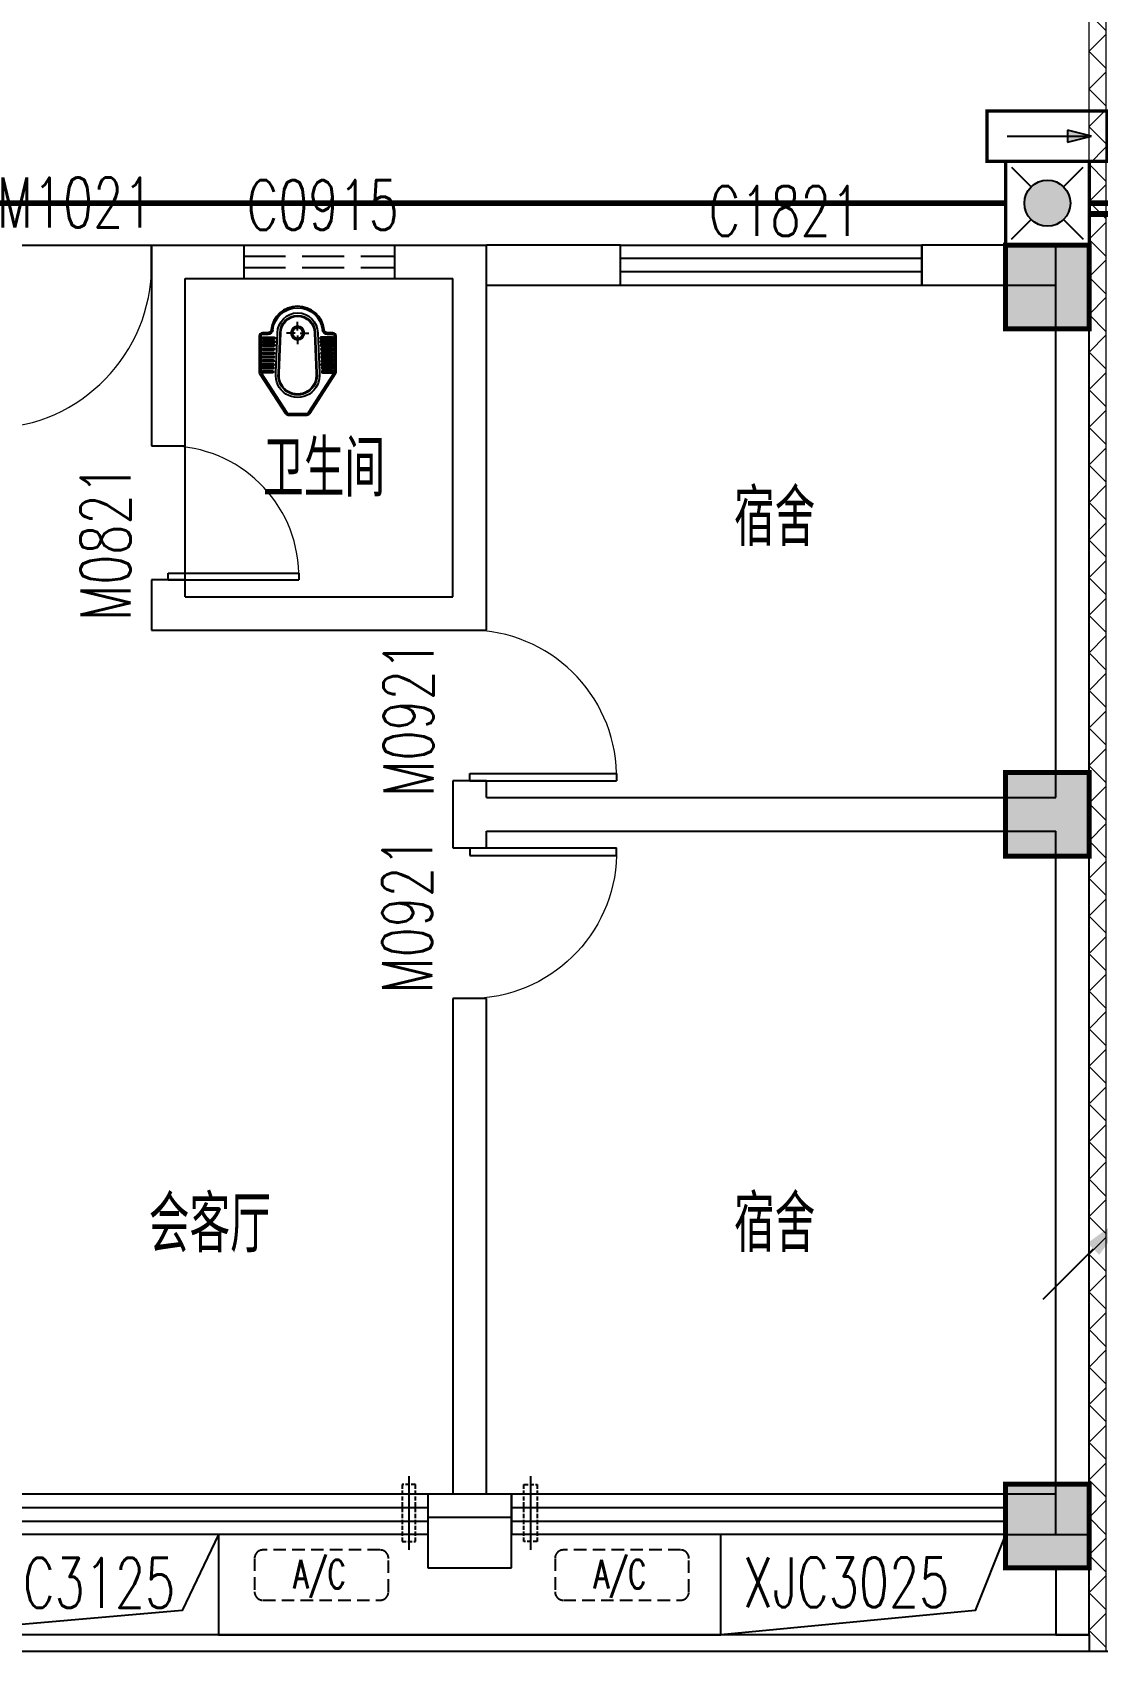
# Model space of a CAD drawing. Extents: x -9422388 to 15610651, y -1992469 to 953794.
# Drawn here: x -2565971 to -2559609, y -287720 to -278050 of the extents above; entities that cross this region are included whole.
import ezdxf
from ezdxf.enums import TextEntityAlignment as Align

# ---------------------------------------------------------------- set-up
doc = ezdxf.new("R2010")
doc.units = 0
doc.header["$LTSCALE"] = 1000
for name, pattern in [('( Hidden )', [0.375, 0.25, -0.125]), ('ACAD_ISO04W100', [30, 24, -3, 0, -3]), ('DASH', [0.35, 0.25, -0.1])]:
    doc.linetypes.add(name, pattern=pattern)
for name, color, linetype in [('A-ELEV-LIN-0.3', 30, 'Continuous'), ('A-ELEV-LIN-0.4', 40, 'Continuous'), ('A-FLOR-HVAC', 4, 'Continuous'), ('A-FLOR-OTHER2-ON', 83, 'Continuous'), ('A-SECT-DOOR', 141, 'Continuous'), ('C-KZ', 2, 'Continuous'), ('C-Z-HATCH', 253, 'Continuous'), ('COLUMN', 9, 'Continuous'), ('EQUIP-应急', 3, 'Continuous'), ('LWIRE', 4, 'Continuous'), ('PUB_TEXT', 7, 'Continuous'), ('WALL', 9, 'Continuous'), ('WINDOW', 4, 'Continuous'), ('WINDOW_TEXT', 7, 'Continuous'), ('WIRE-应急', 1, 'DASH'), ('洁具', 253, 'Continuous')]:
    doc.layers.add(name, color=color, linetype=linetype)
doc.layers.add('建筑底图', color=8, linetype='Continuous', lineweight=5)
doc.styles.add('_TCH_DIM', font='SIMPLEX', dxfattribs={"bigfont": 'GBCBIG'})
doc.styles.add('_TCH_WINDOW', font='SIMPLEX', dxfattribs={"height": 3.5, "bigfont": 'GBCBIG'})
doc.styles.add('_TEL_DIM', font='SIMPLEX', dxfattribs={"width": 0.8, "height": 3.5, "bigfont": 'HZTXT'})
doc.styles.get("Standard").update_dxf_attribs({"font": 'gbenor.shx', "bigfont": 'gbcbig.shx'})

# ---------------------------------------------------------------- blocks, each defined once
blk = doc.blocks.new('$plan$00002871')
at = {"layer": '洁具', "color": 0}
for p, q in [((0, -475.1), (0, -423.3)), ((-14.8, -489.9), (-66.6, -489.9)), ((0, -504.7), (0, -556.5)), ((14.8, -489.9), (66.6, -489.9))]:
    blk.add_line(p, q, dxfattribs=at)
for points in [[(158.9, -508.5, -0.88995), (-158.9, -508.5, 0.380538), (-178.8, -490.8), (-210, -490.8, -0.414214), (-230, -470.8), (-230, -258.2, -0.144595), (-226.8, -247.3), (-72.6, -9.1, -0.254383), (-55.8, 0), (55.8, 0, -0.254383), (72.6, -9.1), (226.8, -247.3, -0.144595), (230, -258.2), (230, -470.8, -0.414214), (210, -490.8), (178.8, -490.8, 0.380538)], [(120, -490.8), (129.8, -252.3, 1.134994), (-129.8, -252.3), (-120, -490.8, 0.992594)], [(105, -490.4), (114.8, -251, 1.141146), (-114.8, -251), (-105, -490.4, 0.994896)], [(100, -490.3), (109.8, -250.6, 1.143479), (-109.8, -250.6), (-100, -490.3, 0.995777)], [(-149.5, -263.6, 1), (-149.5, -251.9), (-207, -251.9, 1), (-207, -263.6)], [(-148.2, -287, 1), (-148.2, -275.4), (-207, -275.4, 1), (-207, -287)], [(-149.5, -262.6, 1), (-149.5, -252.9), (-207, -252.9, 1), (-207, -262.6)], [(-148.2, -286, 1), (-148.2, -276.4), (-207, -276.4, 1), (-207, -286)], [(148.2, -287, -1), (148.2, -275.4), (207, -275.4, -1), (207, -287)], [(148.2, -286, -1), (148.2, -276.4), (207, -276.4, -1), (207, -286)], [(149.5, -263.6, -1), (149.5, -251.9), (207, -251.9, -1), (207, -263.6)], [(149.5, -262.6, -1), (149.5, -252.9), (207, -252.9, -1), (207, -262.6)], [(-147.3, -306.7, 1), (-147.3, -295.1), (-207, -295.1, 1), (-207, -306.7)], [(-146.3, -330.1, 1), (-146.3, -318.5), (-207, -318.5, 1), (-207, -330.1)], [(-145.6, -352.3, 1), (-145.6, -340.7), (-207, -340.7, 1), (-207, -352.3)], [(-144.6, -375.7, 1), (-144.6, -364.1), (-207, -364.1, 1), (-207, -375.7)], [(-147.3, -305.7, 1), (-147.3, -296.1), (-207, -296.1, 1), (-207, -305.7)], [(-146.3, -329.1, 1), (-146.3, -319.5), (-207, -319.5, 1), (-207, -329.1)], [(-145.6, -351.3, 1), (-145.6, -341.7), (-207, -341.7, 1), (-207, -351.3)], [(-144.6, -374.7, 1), (-144.6, -365.1), (-207, -365.1, 1), (-207, -374.7)], [(144.6, -375.7, -1), (144.6, -364.1), (207, -364.1, -1), (207, -375.7)], [(145.6, -352.3, -1), (145.6, -340.7), (207, -340.7, -1), (207, -352.3)], [(144.6, -374.7, -1), (144.6, -365.1), (207, -365.1, -1), (207, -374.7)], [(146.3, -330.1, -1), (146.3, -318.5), (207, -318.5, -1), (207, -330.1)], [(145.6, -351.3, -1), (145.6, -341.7), (207, -341.7, -1), (207, -351.3)], [(147.3, -306.7, -1), (147.3, -295.1), (207, -295.1, -1), (207, -306.7)], [(146.3, -329.1, -1), (146.3, -319.5), (207, -319.5, -1), (207, -329.1)], [(147.3, -305.7, -1), (147.3, -296.1), (207, -296.1, -1), (207, -305.7)], [(-143.7, -399.2, 1), (-143.7, -387.5), (-207, -387.5, 1), (-207, -399.2)], [(-142.8, -422.6, 1), (-142.8, -411), (-207, -411, 1), (-207, -422.6)], [(-141.1, -443.5, 1), (-141.1, -431.9), (-207, -431.9, 1), (-207, -443.5)], [(-141.1, -464.5, 1), (-141.1, -452.9), (-207, -452.9, 1), (-207, -464.5)], [(-143.7, -398.2, 1), (-143.7, -388.5), (-207, -388.5, 1), (-207, -398.2)], [(-142.8, -421.6, 1), (-142.8, -412), (-207, -412, 1), (-207, -421.6)], [(-141.1, -442.5, 1), (-141.1, -432.9), (-207, -432.9, 1), (-207, -442.5)], [(-141.1, -463.5, 1), (-141.1, -453.9), (-207, -453.9, 1), (-207, -463.5)], [(141.1, -443.5, -1), (141.1, -431.9), (207, -431.9, -1), (207, -443.5)], [(141.1, -464.5, -1), (141.1, -452.9), (207, -452.9, -1), (207, -464.5)], [(141.1, -442.5, -1), (141.1, -432.9), (207, -432.9, -1), (207, -442.5)], [(141.1, -463.5, -1), (141.1, -453.9), (207, -453.9, -1), (207, -463.5)], [(142.8, -422.6, -1), (142.8, -411), (207, -411, -1), (207, -422.6)], [(143.7, -399.2, -1), (143.7, -387.5), (207, -387.5, -1), (207, -399.2)], [(142.8, -421.6, -1), (142.8, -412), (207, -412, -1), (207, -421.6)], [(143.7, -398.2, -1), (143.7, -388.5), (207, -388.5, -1), (207, -398.2)]]:
    blk.add_lwpolyline(points, format="xyb", close=True, dxfattribs=at)
blk.add_lwpolyline([(-149, -507.3, 0.380538), (-178.8, -480.8), (-210, -480.8, -0.414214), (-220, -470.8), (-220, -258.2, -0.144595), (-218.4, -252.8), (-64.2, -14.6, -0.254383), (-55.8, -10), (55.8, -10, -0.254383), (64.2, -14.6), (218.4, -252.8, -0.144595), (220, -258.2), (220, -470.8, -0.414214), (210, -480.8), (178.8, -480.8, 0.380538), (149, -507.3, 0.380538)], format="xyb", dxfattribs=at)
for radius in [40, 31.7]:
    blk.add_circle((0, -489.9), radius, dxfattribs=at)
blk.add_arc((0, -489.9), 150, 186.66502, 353.33498, dxfattribs=at)
blk = doc.blocks.new('KTWJ1')
at = {"layer": 'A-FLOR-HVAC', "color": 0, "linetype": '( Hidden )', "ltscale": 0.3}
blk.add_lwpolyline([(152982.4, -14209, 0.414214), (153032.4, -14259), (153732.4, -14259, 0.414214), (153782.4, -14209), (153782.4, -14009, 0.414214), (153732.4, -13959), (153032.4, -13959, 0.414214), (152982.4, -14009)], format="xyb", close=True, dxfattribs=at)
at = {"layer": 'A-FLOR-HVAC', "color": 0, "style": '_TCH_WINDOW', "width": 0.705882}
blk.add_text('A/C', height=170, dxfattribs=at).set_placement((153213.5, -14188.2))
blk = doc.blocks.new('KTB')
at = {"layer": 'A-SECT-DOOR', "color": 0}
blk.add_lwpolyline([(1040319.2, -403774.7), (1039069.2, -403774.7), (1039069.2, -404374.7), (1042069.2, -404374.7), (1042069.2, -403774.7), (1040819.2, -403774.7)], dxfattribs=at)
at = {"layer": 'A-FLOR-HVAC', "color": 8}
for p in [(886301.7, -389908.7), (888096.2, -389908.7)]:
    blk.add_blockref('KTWJ1', p, dxfattribs=at)
blk = doc.blocks.new('A$C0CF77FE4')
at = {"layer": 'A-FLOR-OTHER2-ON', "color": 0, "linetype": 'ACAD_ISO04W100', "ltscale": 5}
blk.add_line((40, 440), (40, 0), dxfattribs=at)
at = {"layer": 'A-FLOR-OTHER2-ON', "color": 0, "linetype": 'DASH', "ltscale": 0.1}
blk.add_lwpolyline([(0, 390), (80, 390), (80, 50), (0, 50)], close=True, dxfattribs=at)
blk = doc.blocks.new('$DorLib2D$00000001')
at = {"color": 0}
for p, q in [((0.45, 0.975), (0.5, 0.975)), ((0.45, 0), (0.45, 0.975)), ((0.5, 0), (0.5, 0.975)), ((0.5, 0), (0.45, 0))]:
    blk.add_line(p, q, dxfattribs=at)
at = {"color": 0, "lineweight": 13}
blk.add_arc((0.475, 0), 0.975, 91.46928, 180, dxfattribs=at)
blk = doc.blocks.new('$TCHSYS$WIN2D')
at = {"color": 0}
for p, q in [((-0.5, 0.5), (0.5, 0.5)), ((-0.5, 0.5), (-0.5, -0.5)), ((0.5, 0.5), (0.5, -0.5)), ((0.5, 0.1667), (-0.5, 0.1667)), ((0.5, -0.1667), (-0.5, -0.1667)), ((-0.5, -0.5), (0.5, -0.5))]:
    blk.add_line(p, q, dxfattribs=at)
blk = doc.blocks.new('5555')
h = blk.add_hatch()
h.set_pattern_fill('ANSI37', color=8, scale=100)
h.set_pattern_definition([(45, (1387836.5, 0), (-112.2532, 112.2532), []), (135, (1387836.5, 0), (-112.2532, -112.2532), [])])
h.paths.add_polyline_path([(2009330.2, -394074.7), (2009430.2, -394074.7), (2009430.2, -404474.7), (2009330.2, -404474.7)])
at = {"layer": 'C-Z-HATCH'}
h = blk.add_hatch(color=8, dxfattribs=at)
h.dxf.hatch_style = 1
h.paths.add_polyline_path([(2008830.2, -396074.7), (2009330.2, -396074.7), (2009330.2, -396574.7), (2008830.2, -396574.7)])
h = blk.add_hatch(color=8, dxfattribs=at)
h.dxf.hatch_style = 1
h.paths.add_polyline_path([(2008830.2, -399224.7), (2009330.2, -399224.7), (2009330.2, -399724.7), (2008830.2, -399724.7)])
h = blk.add_hatch(color=8, dxfattribs=at)
h.dxf.hatch_style = 1
h.paths.add_polyline_path([(2008830.2, -403474.7), (2009330.2, -403474.7), (2009330.2, -403974.7), (2008830.2, -403974.7)])
at = {"color": 8}
blk.add_lwpolyline([(2009330.2, -394074.7), (2009430.2, -394074.7), (2009430.2, -404474.7), (2009330.2, -404474.7)], close=True, dxfattribs=at)
at = {"layer": 'A-ELEV-LIN-0.3', "color": 8}
for points in [[(2015400.1, -378228), (2015400.1, -378228, -0.414214), (2015621.4, -377263.1), (2022569.5, -372908.3, -0.414214), (2024637.1, -373382.6), (2037907.3, -394555, -0.272815), (2037948.7, -396077.9), (2033730, -403701.1, -0.272815), (2032417.5, -404474.7), (1988430.2, -404474.7, -0.414213), (1986830.2, -402874.7), (1986830.2, -394774.7, -0.414214), (1987530.2, -394074.7), (1987530.2, -394074.7)], [(2009330.2, -404374.7), (1988430.2, -404374.7, -0.414213), (1986930.2, -402874.7), (1986930.2, -394774.7, -0.414214), (1987530.2, -394174.7), (1987530.2, -394174.7)]]:
    blk.add_lwpolyline(points, format="xyb", dxfattribs=at)
blk.add_lwpolyline([(2009130.2, -404374.7), (2009330.2, -404374.7), (2009330.2, -403974.7), (2009130.2, -403974.7)], close=True, dxfattribs=at)
blk.add_lwpolyline([(2009330.2, -404374.7), (2009330.2, -404474.7)], dxfattribs=at)
at = {"layer": 'A-ELEV-LIN-0.4', "color": 8}
for points in [[(2004130.2, -403774.7), (2003912.7, -404229.5), (2002243.9, -404374.7)], [(2008830.2, -403774.7), (2008649, -404229.5), (2007130.2, -404374.7)]]:
    blk.add_lwpolyline(points, dxfattribs=at)
at = {"layer": 'C-KZ', "color": 8, "const_width": 30}
for points in [[(2008830.2, -396074.7), (2009330.2, -396074.7), (2009330.2, -396574.7), (2008830.2, -396574.7)], [(2008830.2, -399224.7), (2009330.2, -399224.7), (2009330.2, -399724.7), (2008830.2, -399724.7)], [(2008830.2, -403474.7), (2009330.2, -403474.7), (2009330.2, -403974.7), (2008830.2, -403974.7)]]:
    blk.add_lwpolyline(points, close=True, dxfattribs=at)
at = {"layer": 'COLUMN', "color": 8}
for p, q in [((2005880.2, -403674.7), (2005380.2, -403674.7)), ((2005380.2, -403674.7), (2005380.2, -403974.7)), ((2005880.2, -403974.7), (2005880.2, -403674.7)), ((2005380.2, -403974.7), (2005880.2, -403974.7))]:
    blk.add_line(p, q, dxfattribs=at)
at = {"layer": 'WALL', "color": 8}
for p, q in [((2003730.2, -396074.7), (2003730.2, -397274.7)), ((2003730.2, -396314.7), (2003730.2, -396074.7)), ((2003730.2, -396074.7), (2005730.2, -396074.7)), ((2005730.2, -398274.7), (2005730.2, -396074.7)), ((2006530.2, -396074.7), (2005730.2, -396074.7)), ((2006530.2, -396314.7), (2006530.2, -396074.7)), ((2009130.2, -396074.7), (2008330.2, -396074.7)), ((2008330.2, -396074.7), (2008330.2, -396314.7)), ((2009130.2, -399374.7), (2009130.2, -396074.7)), ((2009130.2, -396074.7), (2009330.2, -396074.7)), ((2009330.2, -399474.7), (2009330.2, -396074.7)), ((2003930.2, -397274.7), (2003930.2, -396274.7)), ((2003930.2, -396274.7), (2005530.2, -396274.7)), ((2005530.2, -398174.7), (2005530.2, -396274.7)), ((2005730.2, -396314.7), (2006530.2, -396314.7)), ((2008330.2, -396314.7), (2009130.2, -396314.7)), ((2003730.2, -397274.7), (2003930.2, -397274.7)), ((2003930.2, -398074.7), (2003730.2, -398074.7)), ((2003730.2, -398074.7), (2003730.2, -398374.7)), ((2003930.2, -398174.7), (2003930.2, -398074.7)), ((2003930.2, -398174.7), (2005530.2, -398174.7)), ((2005730.2, -398374.7), (2005730.2, -398274.7)), ((2003730.2, -398374.7), (2005530.2, -398374.7)), ((2005530.2, -398374.7), (2005730.2, -398374.7)), ((2005730.2, -399274.7), (2005530.2, -399274.7)), ((2005530.2, -399274.7), (2005530.2, -399474.7)), ((2005730.2, -399374.7), (2005730.2, -399274.7)), ((2005730.2, -399374.7), (2009130.2, -399374.7)), ((2005530.2, -399474.7), (2005530.2, -399674.7)), ((2009330.2, -403774.7), (2009330.2, -399474.7)), ((2005730.2, -399574.7), (2009130.2, -399574.7)), ((2005730.2, -399674.7), (2005730.2, -399574.7)), ((2009130.2, -403774.7), (2009130.2, -399574.7)), ((2005530.2, -399674.7), (2005730.2, -399674.7)), ((2005730.2, -400574.7), (2005530.2, -400574.7)), ((2005530.2, -400574.7), (2005530.2, -403534.7)), ((2005730.2, -403534.7), (2005730.2, -400574.7)), ((2005630.2, -403534.7), (2005380.2, -403534.7)), ((2005380.2, -403534.7), (2005380.2, -403674.7)), ((2005880.2, -403534.7), (2005630.2, -403534.7)), ((2005880.2, -403674.7), (2005880.2, -403534.7)), ((2009130.2, -403534.7), (2008830.2, -403534.7)), ((2008830.2, -403534.7), (2008830.2, -403774.7)), ((2008830.2, -403774.7), (2009130.2, -403774.7)), ((2009130.2, -403774.7), (2009330.2, -403774.7))]:
    blk.add_line(p, q, dxfattribs=at)
at = {"layer": 'WINDOW', "color": 8}
for p, q in [((2002730.2, -396074.7), (2003730.2, -396074.7)), ((2003930.2, -398074.7), (2003930.2, -397274.7))]:
    blk.add_line(p, q, dxfattribs=at)
at = {"layer": 'WINDOW', "color": 8, "linetype": 'DASH'}
for p, q in [((2004280.2, -396074.7, 900), (2004280.2, -396274.7, 900)), ((2004280.2, -396074.7, 900), (2004280.2, -396274.7, 900)), ((2005180.2, -396074.7, 900), (2005180.2, -396274.7, 900)), ((2005180.2, -396074.7, 900), (2005180.2, -396274.7, 900)), ((2004280.2, -396141.4, 900), (2005180.2, -396141.4, 900)), ((2004280.2, -396141.4, 900), (2005180.2, -396141.4, 900)), ((2004280.2, -396208.1, 900), (2005180.2, -396208.1, 900)), ((2004280.2, -396208.1, 900), (2005180.2, -396208.1, 900))]:
    blk.add_line(p, q, dxfattribs=at)
at = {"color": 8, "xscale": -1, "rotation": 180}
blk.add_blockref('$plan$00002871', (2004602.5, -397089.8), dxfattribs=at)
at = {"layer": 'A-FLOR-OTHER2-ON', "color": 8, "linetype": 'DASH', "xscale": -1}
blk.add_blockref('A$C0CF77FE4', (2005306.3, -403867.7), dxfattribs=at)
at = {"layer": 'A-FLOR-OTHER2-ON', "color": 8, "linetype": 'DASH'}
blk.add_blockref('A$C0CF77FE4', (2005954, -403867.7), dxfattribs=at)
at = {"layer": 'A-SECT-DOOR', "color": 8}
blk.add_blockref('KTB', (965061, 0), dxfattribs=at)
at = {"layer": 'WINDOW', "color": 8}
ref = blk.add_blockref('$DorLib2D$00000001', (2003230.2, -396194.7), dxfattribs=dict(at, xscale=-1000, yscale=-1000, zscale=-1000, rotation=359.9999999999629))
ref.add_attrib('A', 'M1021', (2002805.2, -395969.3), dxfattribs={"layer": 'WINDOW_TEXT', "color": 8, "height": 297.5, "style": '_TCH_WINDOW', "width": 0.705882})
ref = blk.add_blockref('$TCHSYS$WIN2D', (2007430.2, -396194.7), dxfattribs=dict(at, xscale=1800, yscale=-240, zscale=1800, rotation=359.9999999999639))
ref.add_attrib('A', 'C1821', (2007057.4, -396020.4), dxfattribs={"layer": 'WINDOW_TEXT', "color": 8, "height": 297.5, "style": '_TCH_WINDOW', "width": 0.705882})
ref = blk.add_blockref('$DorLib2D$00000001', (2003830.2, -397674.7), dxfattribs=dict(at, xscale=-800, yscale=-800, zscale=-800, rotation=89.99999999995553))
ref.add_attrib('A', 'M0821', (2003603.9, -398319.7), dxfattribs={"layer": 'WINDOW_TEXT', "color": 8, "height": 297.5, "rotation": 90, "style": '_TCH_WINDOW', "width": 0.705882})
ref = blk.add_blockref('$DorLib2D$00000001', (2005630.2, -398824.7), dxfattribs=dict(at, xscale=-900, yscale=-900, zscale=-900, rotation=89.99999999995553))
ref.add_attrib('A', 'M0921', (2005413, -399369.4), dxfattribs={"layer": 'WINDOW_TEXT', "color": 8, "height": 297.5, "rotation": 90, "style": '_TCH_WINDOW', "width": 0.705882})
ref = blk.add_blockref('$DorLib2D$00000001', (2005630.2, -400124.7), dxfattribs=dict(at, xscale=900, yscale=-900, zscale=900, rotation=89.99999999995553))
ref.add_attrib('A', 'M0921', (2005405.8, -400544.4), dxfattribs={"layer": 'WINDOW_TEXT', "color": 8, "height": 297.5, "rotation": 90, "style": '_TCH_WINDOW', "width": 0.705882})
ref = blk.add_blockref('$TCHSYS$WIN2D', (2003830.2, -403654.7), dxfattribs=dict(at, xscale=3100, yscale=-240, zscale=3100, rotation=179.9999999999629))
ref.add_attrib('A', 'C3125', (2002962.5, -404213.1), dxfattribs={"layer": 'WINDOW_TEXT', "color": 8, "height": 297.5, "rotation": 360, "style": '_TCH_WINDOW', "width": 0.705882})
ref = blk.add_blockref('$TCHSYS$WIN2D', (2007355.2, -403654.7), dxfattribs=dict(at, xscale=-2950, yscale=240, zscale=-2950, rotation=359.9999999999639))
ref.add_attrib('A', 'XJC3025', (2007261.3, -404209.6), dxfattribs={"layer": 'WINDOW_TEXT', "color": 8, "height": 297.5, "style": '_TCH_WINDOW', "width": 0.705882})
at = {"layer": 'PUB_TEXT', "color": 8, "style": '_TCH_DIM'}
for s, p in [('卫生间', (2004395.8, -397577.6)), ('宿舍', (2007208.3, -397871.8)), ('会客厅', (2003713.7, -402091)), ('宿舍', (2007208.3, -402088.1))]:
    blk.add_text(s, height=337.59, dxfattribs=at).set_placement(p)
at = {"layer": 'WINDOW_TEXT', "color": 8, "style": '_TCH_WINDOW', "width": 0.705882}
blk.add_text('C0915', height=297.5, dxfattribs=at).set_placement((2004297.8, -395984.1))
blk = doc.blocks.new('$equip$00002604')
blk.add_hatch(color=256).paths.add_polyline_path([(0.275, 0.5, 1), (-0.274, 0.5, 1)])
for p, q in [((-0.429, 0.929), (-0.194, 0.694)), ((0.194, 0.694), (0.429, 0.929)), ((-0.429, 0.071), (-0.194, 0.306)), ((0.194, 0.306), (0.429, 0.071))]:
    blk.add_line(p, q)
at = {"const_width": 0.04}
blk.add_lwpolyline([(-0.5, 1), (-0.5, 0), (0.5, 0), (0.5, 1), (-0.5, 1), (-0.5, 0)], dxfattribs=at)
blk.add_lwpolyline([(-0.5, 1), (-0.5, 0), (0.5, 0), (0.5, 1)], close=True)
blk.add_circle((0, 0.5), 0.275)
for p in [(0, 1), (-0.5, 0.5), (0.5, 0.5), (0, 0)]:
    blk.add_point(p)
at = {"color": 7, "style": '_TEL_DIM', "flags": 1}
blk.add_attdef('A', text='', height=0.000025, dxfattribs=at).set_placement((0, 0), align=Align.MIDDLE_CENTER)
blk = doc.blocks.new('$TelecSys$00000081')
for p, q in [((0.104, 0.104), (0.104, 0.104)), ((-0.104, -0.104), (-0.104, -0.104)), ((-1.15, -1.15), (-0.55, -0.55))]:
    blk.add_line(p, q)
at = {"const_width": 0.142}
blk.add_lwpolyline([(0.071, 0, 1), (-0.071, 0, 1)], format="xyb", close=True, dxfattribs=at)
blk.add_solid([(-0.62, -0.48), (-0.48, -0.62), (-0.1, -0.1)])
at = {"width": 0.8, "flags": 9}
blk.add_attdef('A', (0, 0), '', height=0.00002, rotation=180, dxfattribs=at)
blk = doc.blocks.new('$equip$00002540')
blk.add_hatch(color=256).paths.add_polyline_path([(0.24, 0.372), (0.24, 0.228), (0.528, 0.3)])
for p, q in [((-0.72, 0.6), (-0.72, 0)), ((0.72, 0.6), (-0.72, 0.6)), ((0.72, 0), (0.72, 0.6)), ((0.24, 0.372), (0.24, 0.228)), ((0.528, 0.3), (0.24, 0.372)), ((0.24, 0.228), (0.528, 0.3)), ((-0.72, 0), (0.72, 0))]:
    blk.add_line(p, q)
at = {"color": 7}
blk.add_line((-0.48, 0.3), (0.48, 0.3), dxfattribs=at)
at = {"const_width": 0.04}
blk.add_lwpolyline([(-0.72, 0.6), (-0.72, 0), (0.72, 0), (0.72, 0.6), (-0.72, 0.6), (-0.72, 0)], dxfattribs=at)
for p in [(0, 0.6), (-0.72, 0.3), (0.72, 0.3), (0, 0)]:
    blk.add_point(p)
at = {"color": 7, "style": '_TEL_DIM', "flags": 1}
blk.add_attdef('A', text='', height=0.00002, dxfattribs=at).set_placement((0, 0), align=Align.MIDDLE_CENTER)

msp = doc.modelspace()

# ---------------------------------------------------------------- linework, layer by layer
at = {"layer": 'WIRE-应急', "linetype": 'DASH', "const_width": 35}
for points in [[(-2566708.73547, -279070.06579), (-2560158.73547, -279070.06579)], [(-2559658.73547, -279070.06318), (-2558232.54382, -279070.06365)], [(-2559658.74156, -279133.98491), (-2558232.54382, -279133.98491)]]:
    msp.add_lwpolyline(points, dxfattribs=at)

# ---------------------------------------------------------------- block references
at = {"layer": 'EQUIP-应急', "xscale": 500, "yscale": 500, "zscale": 500}
for name, p in [('$equip$00002540', (-2559908.73547, -278820.06318)), ('$equip$00002604', (-2559908.74016, -279320.06943))]:
    msp.add_blockref(name, p, dxfattribs=at)
at = {"layer": 'LWIRE', "xscale": 500, "yscale": 500, "zscale": 500}
msp.add_blockref('$TelecSys$00000081', (-2559358.74016, -285040.07467), dxfattribs=at)
at = {"layer": '建筑底图', "color": 8}
msp.add_blockref('5555', (-4568988.93389, 116754.67219), dxfattribs=at)

doc.saveas('drawing.dxf')
